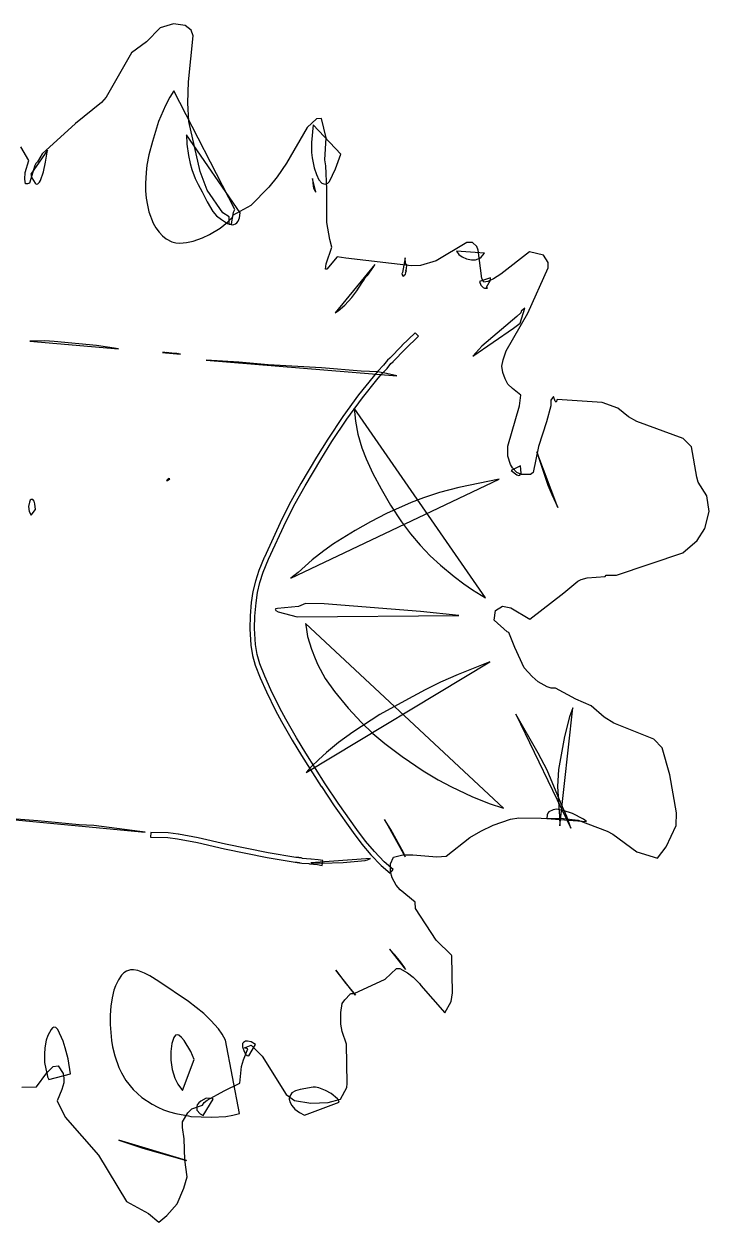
# Model space of a CAD drawing. Header units: metres. Extents: x -3516 to -655, y 194 to 2990.
# Drawn here: x -2102 to -655, y 338 to 2866 of the extents above; entities that cross this region are included whole.
import ezdxf

# ---------------------------------------------------------------- set-up
doc = ezdxf.new("R2010")
doc.units = ezdxf.units.M

msp = doc.modelspace()

# ---------------------------------------------------------------- linework, layer by layer
at = {"layer": '1'}
msp.add_lwpolyline([(-2106.1, 622.3), (-2075.2, 623.2), (-2053.6, 652.8), (-2040.3, 666.1), (-2029.9, 667.2), (-2019.2, 651.2), (-2017.6, 641.6), (-2017.6, 631.6), (-2021.6, 617.6), (-2032, 593.6), (-2015.2, 559.2), (-1944.8, 478.7), (-1885.1, 381.3), (-1839.1, 355.8), (-1816.8, 337.6), (-1800.1, 351.2), (-1778.4, 376), (-1764, 408.8), (-1757.6, 432.8), (-1762.4, 468.8), (-1763.8, 513.2), (-1767.2, 536.8), (-1767.2, 549.1), (-1755.6, 568.4), (-1747.2, 576.8), (-1724.9, 584.2), (-1721.3, 589.7), (-1714.7, 594.9), (-1679.2, 614.4), (-1645.9, 631), (-1642.7, 665.9), (-1638.4, 680), (-1629.1, 703.3), (-1636.1, 705.6), (-1622.4, 711.2), (-1598.7, 687.5), (-1548.3, 607.1), (-1530.4, 594.4), (-1496, 588.8), (-1459.2, 589.6), (-1433.6, 596.8), (-1420, 621.6), (-1419.3, 629.9), (-1420.8, 712.8), (-1429.6, 740), (-1432.8, 755.2), (-1432.8, 780), (-1429.7, 798.9), (-1424, 806.4), (-1412.8, 818.4), (-1412, 820), (-1404.7, 820), (-1339.2, 850.4), (-1315, 872.8), (-1308.4, 872.8), (-1292.2, 863.5), (-1280, 854.4), (-1266.4, 840.8), (-1264, 836.8), (-1213.3, 778.9), (-1200, 803.2), (-1196.8, 821.6), (-1198.4, 899.2), (-1199.2, 900.8), (-1231.3, 932.9), (-1275.1, 999.1), (-1275.8, 1013), (-1307.8, 1038.5), (-1316.2, 1048.3), (-1324.2, 1064.3), (-1328, 1076.8), (-1328, 1093.9), (-1321.6, 1108), (-1301.6, 1112.8), (-1280.8, 1112.8), (-1229.9, 1108.6), (-1210.3, 1109.5), (-1160.5, 1149.4), (-1136.8, 1162.4), (-1111.3, 1175.1), (-1074.6, 1187.7), (-1056.7, 1190.7), (-962.8, 1189.4), (-931.5, 1185.8), (-870.4, 1162.4), (-858.6, 1156.5), (-807.5, 1119.3), (-764, 1105.6), (-745.6, 1129.6), (-724.8, 1174.4), (-724, 1201.6), (-738.2, 1281.3), (-754.4, 1338.4), (-771.9, 1356.6), (-856.2, 1390.3), (-876.4, 1402.9), (-904, 1427.1), (-936.7, 1441.1), (-979.4, 1464.8), (-988.8, 1464.8), (-997.3, 1467.6), (-1016, 1477.6), (-1028.4, 1489.2), (-1045.7, 1507.6), (-1065.6, 1550.4), (-1078.3, 1582.2), (-1081.8, 1583.6), (-1108.8, 1608.1), (-1106.2, 1628.1), (-1091.3, 1637.5), (-1074.1, 1634), (-1033.6, 1610.4), (-961.6, 1665.6), (-932, 1690.4), (-925.1, 1693.9), (-912.5, 1697.5), (-874.4, 1700), (-872.8, 1703.2), (-850.4, 1703.2), (-710.4, 1750.4), (-680, 1776), (-664, 1801.6), (-655.2, 1837.6), (-660, 1870.4), (-678, 1899.5), (-681.3, 1909.6), (-692, 1973.6), (-709.9, 1991.5), (-808, 2027.2), (-825.4, 2037.4), (-848, 2055.2), (-880.8, 2067.2), (-975.9, 2073.8), (-977.8, 2068.2), (-980, 2070.4), (-984, 2080), (-989.6, 2072.5), (-989.6, 2060.6), (-998.4, 2026.4), (-1015.6, 1974.8), (-1026.7, 1919.4), (-1032.3, 1915.2), (-1051.2, 1915.2), (-1060.8, 1920), (-1070.4, 1929.6), (-1074.8, 1936.2), (-1080, 1954.4), (-1080, 1975.2), (-1055.8, 2060.1), (-1052.9, 2082.8), (-1070.4, 2096.8), (-1080, 2106.4), (-1085.6, 2117.6), (-1090.8, 2130.7), (-1092.6, 2144.4), (-1090, 2157.2), (-1083.7, 2176.2), (-1038.2, 2255.7), (-995.2, 2352), (-995.2, 2363.2), (-1004.8, 2378.4), (-1034.2, 2385.4), (-1095.2, 2338.4), (-1110.4, 2328.3), (-1122.6, 2322.8), (-1131, 2321.2), (-1135.1, 2329.3), (-1142.5, 2388.6), (-1145.6, 2396.8), (-1154.4, 2404.8), (-1166.4, 2404.8), (-1231.8, 2366.1), (-1264.8, 2356.8), (-1283.8, 2355.7), (-1422.4, 2372), (-1440.5, 2375), (-1462.1, 2348.8), (-1465.1, 2348.8), (-1463.7, 2360.2), (-1452, 2395.2), (-1456, 2411.2), (-1462.4, 2447), (-1462.4, 2517.6), (-1464.7, 2566.8), (-1466.6, 2579.7), (-1464, 2626.4), (-1473.6, 2667.2), (-1484, 2666.4), (-1504, 2648), (-1547.6, 2572.9), (-1567.2, 2543.6), (-1584.8, 2521.6), (-1623, 2483.4), (-1661.7, 2461.9), (-1664.3, 2443.2), (-1668.8, 2443.2), (-1668.8, 2459.5), (-1681.6, 2468), (-1715.1, 2515.7), (-1729.8, 2555.1), (-1753.8, 2660.8), (-1755.6, 2699.7), (-1754.2, 2744.6), (-1744.5, 2841.4), (-1748.8, 2853.6), (-1761.6, 2863.2), (-1786.4, 2866.4), (-1814, 2858), (-1843.2, 2828.8), (-1874.6, 2805.2), (-1928.4, 2711.9), (-1938.3, 2700.4), (-1993.3, 2656.4), (-2063.5, 2592.2), (-2073.6, 2575.2), (-2076.8, 2572), (-2078.9, 2567.8), (-2090.4, 2530.4), (-2094.4, 2528.8), (-2098.4, 2528.8), (-2100, 2538.6), (-2099.2, 2552.8), (-2091.6, 2578.2), (-2108.8, 2607.2)], dxfattribs=at)
at = {"layer": '51'}
for points in [[(-1845.5, 2529.8), (-1845, 2513.9), (-1843.6, 2498.4), (-1841.2, 2483.6), (-1837.9, 2469.8), (-1829.2, 2446.1), (-1823.4, 2435.8), (-1816.7, 2426.8), (-1809.5, 2419.1), (-1801.8, 2412.9), (-1789.7, 2406.7), (-1781.3, 2404.5), (-1772.6, 2403.7), (-1759, 2404.8), (-1744.8, 2408), (-1724.9, 2414.9), (-1710.1, 2422.1), (-1687.7, 2435.6), (-1671.8, 2447.8), (-1661, 2459.3), (-1659.3, 2469), (-1656.5, 2474.9), (-1785.5, 2725.4), (-1794, 2711.9), (-1803.3, 2694.3), (-1817.8, 2660.6), (-1830.8, 2618.6), (-1838, 2589.9), (-1842.1, 2568.1), (-1844.1, 2553.1)], [(-1625.2, 1590.1), (-1625.2, 1589.9), (-1622.8, 1555.2), (-1619, 1533.5), (-1613.4, 1513), (-1602.9, 1486), (-1589.6, 1456.4), (-1570.4, 1417.6), (-1557.9, 1394.3), (-1535.3, 1354.6), (-1515.6, 1322.1), (-1515.5, 1322.1), (-1515.5, 1322), (-1474, 1256.9), (-1473.9, 1256.8), (-1446.9, 1216.4), (-1446.9, 1216.4), (-1446.8, 1216.3), (-1406.9, 1159.9), (-1388.5, 1135.3), (-1369.4, 1112.8), (-1347.8, 1090.3), (-1328.9, 1074.2), (-1322.4, 1081.8), (-1341, 1097.6), (-1362, 1119.5), (-1380.6, 1141.5), (-1398.9, 1165.8), (-1438.6, 1222), (-1465.6, 1262.3), (-1507, 1327.4), (-1526.7, 1359.7), (-1549.2, 1399.1), (-1561.5, 1422.2), (-1580.6, 1460.7), (-1593.6, 1489.8), (-1603.9, 1516.1), (-1609.2, 1535.6), (-1612.9, 1556.4), (-1615.2, 1590.3), (-1614.4, 1616.6), (-1611.9, 1644.4), (-1608.5, 1666.3), (-1603.5, 1687.8), (-1596.7, 1709.1), (-1585.2, 1736.6), (-1548.1, 1816.7), (-1529.3, 1854), (-1508.4, 1891.7), (-1475.3, 1947.1), (-1451.6, 1984.8), (-1420.1, 2031.9), (-1387.2, 2077.3), (-1356.9, 2115.3), (-1346.9, 2127.1), (-1335, 2139.4), (-1327.2, 2149.5), (-1322.4, 2153.5), (-1322.2, 2153.7), (-1296.9, 2180.3), (-1268.9, 2207.5), (-1275.9, 2214.7), (-1303.9, 2187.4), (-1304, 2187.3), (-1304.1, 2187.2), (-1329.2, 2160.8), (-1334.4, 2156.5), (-1342.6, 2145.9), (-1354.3, 2133.8), (-1364.6, 2121.7), (-1364.7, 2121.6), (-1395.2, 2083.4), (-1428.3, 2037.6), (-1460, 1990.2), (-1483.8, 1952.3), (-1483.8, 1952.3), (-1483.8, 1952.2), (-1517, 1896.7), (-1538.1, 1858.7), (-1557.1, 1821.1), (-1557.2, 1821), (-1594.3, 1740.7), (-1594.4, 1740.6), (-1606, 1712.7), (-1606.1, 1712.5), (-1613.1, 1690.4), (-1618.3, 1668.2), (-1621.9, 1645.6), (-1621.9, 1645.5), (-1624.4, 1617.2)], [(-1404.7, 2055.7), (-1401.7, 2027.7), (-1396.6, 2000.9), (-1388.1, 1971.5), (-1379.5, 1948.4), (-1365.2, 1917.3), (-1347.8, 1885), (-1327.9, 1850.7), (-1305, 1815.6), (-1285.7, 1790.1), (-1265, 1766.2), (-1243.8, 1744), (-1222.3, 1724), (-1193.6, 1700.2), (-1173.3, 1685), (-1154.6, 1672.2), (-1127.3, 1655.4)], [(-1538.2, 1696.5), (-1098.2, 1905.5), (-1183.8, 1888), (-1224.4, 1877.1), (-1258.5, 1866), (-1284.3, 1856.2), (-1336, 1833.4), (-1370, 1815.8), (-1402.8, 1797.5), (-1448.2, 1769), (-1468.6, 1754.5), (-1493.1, 1735.3), (-1523.1, 1708.3)], [(-1507.6, 1600.6), (-1506, 1593.5), (-1503.3, 1573.3), (-1494.5, 1547), (-1487.1, 1527.3), (-1481, 1513.4), (-1465.5, 1485.2), (-1446.2, 1457.7), (-1417.2, 1422.3), (-1388.9, 1391.9), (-1365.5, 1369.1), (-1339.8, 1347.5), (-1303.1, 1319.9), (-1258.9, 1290.2), (-1227.1, 1271.1), (-1199.1, 1256.1), (-1156.2, 1235.7), (-1119.4, 1221), (-1089.3, 1211.4)], [(-1506.2, 1286.2), (-1118.3, 1519.9), (-1184.8, 1493.4), (-1222.5, 1476.9), (-1254.9, 1460.7), (-1297.5, 1438), (-1350.1, 1408.6), (-1407.7, 1371.5), (-1437.4, 1350), (-1463.3, 1328.5), (-1480.1, 1313.4), (-1494.4, 1299.4)], [(-1919.9, 754.6), (-1917.1, 721.1), (-1914.9, 707.7), (-1910.2, 688.2), (-1901.6, 663.9), (-1895.9, 652.3), (-1886.5, 636.5), (-1871.2, 617.6), (-1852.8, 600.8), (-1831.2, 586.2), (-1819.4, 579.9), (-1806.9, 574.5), (-1794.3, 570.1), (-1781.2, 566.6), (-1754.3, 561.9), (-1749.4, 560.3), (-1706.1, 559), (-1675.5, 560.5), (-1660.5, 562.9), (-1646.4, 566.5), (-1676.6, 721.6), (-1683.2, 734.2), (-1690.8, 745.1), (-1707, 763.1), (-1721.9, 777.5), (-1754.2, 802.8), (-1816.8, 845.3), (-1836.1, 857.4), (-1847.3, 863.1), (-1861.2, 868.3), (-1870.9, 870.2), (-1876.9, 870.1), (-1885.4, 867.4), (-1890.7, 863.7), (-1895.7, 858.6), (-1902.6, 848.7), (-1908.5, 836.3), (-1911.8, 826.7), (-1915.9, 810.5), (-1918.5, 792.9), (-1919.8, 774.1)]]:
    msp.add_lwpolyline(points, close=True, dxfattribs=at)
at = {"layer": '52'}
for points in [[(-1758.8, 2632.7), (-1757.8, 2612.5), (-1754.6, 2588.5), (-1750.9, 2571.6), (-1747.3, 2559.2), (-1740.1, 2540.5), (-1734.1, 2527.6), (-1725.3, 2512), (-1715.2, 2491.2), (-1703.1, 2470.6), (-1695, 2461.7), (-1685.1, 2453.4), (-1672.1, 2445.4), (-1662.5, 2442.6), (-1658.6, 2442.9), (-1655.3, 2444.3), (-1652.2, 2446.6), (-1649.4, 2450), (-1646.4, 2457.2), (-1645.4, 2467.8)], [(-1494.6, 2616.5), (-1494.5, 2594.8), (-1493.3, 2583.7), (-1489.1, 2562.6), (-1484.4, 2548.5), (-1478.9, 2537.6), (-1472.9, 2530.6), (-1468.7, 2528.7), (-1464.4, 2528.6), (-1460.2, 2530.3), (-1456.6, 2534.2), (-1444.3, 2560.9), (-1433.1, 2591.9), (-1491.5, 2653.7)], [(-1492.5, 2540.4), (-1492, 2530.5), (-1490.2, 2520.1), (-1487.7, 2514.3), (-1485.7, 2511.7)], [(-1444.5, 2256.7), (-1438.6, 2260.7), (-1424.1, 2273.1), (-1409.4, 2289), (-1399.2, 2303), (-1387.8, 2320.7), (-1383.2, 2326.3), (-1381.2, 2330.2), (-1377.8, 2334.9), (-1376.6, 2335.6), (-1363.3, 2354.4), (-1361, 2358.8)], [(-2089.8, 2197.2), (-1902.6, 2180.8), (-1948.4, 2187.7), (-2038, 2196.3), (-2058, 2197.5)], [(-1809.7, 2172.7), (-1803.1, 2172.1), (-1804.5, 2172.7)], [(-1802.6, 2172), (-1771.1, 2169.3), (-1775.1, 2169.7), (-1776.4, 2170.7), (-1779.5, 2170.2), (-1780.7, 2171.2), (-1784.1, 2170.6), (-1801.6, 2172.6)], [(-1717.1, 2156.6), (-1314.4, 2123.4), (-1336.4, 2128.8), (-1354.5, 2131.8), (-1389.5, 2133.6), (-1473.7, 2140.7), (-1586.3, 2146.8), (-1648.3, 2152.7)], [(-1018.6, 1963.2), (-1014.2, 1947.9), (-995.4, 1892.6), (-987.4, 1873.1), (-974.2, 1846)], [(-1800.8, 1902.6), (-1798.7, 1903), (-1794.1, 1906.6), (-1796.4, 1906.7), (-1798.4, 1905.9)], [(-2092.3, 1848), (-2091.1, 1837.5), (-2086.6, 1829.3), (-2077.8, 1841.5), (-2079, 1853.4), (-2080.5, 1859.3), (-2083.5, 1862.8), (-2086.9, 1862.8), (-2088.6, 1861), (-2090.5, 1856.8)], [(-975.3, 1256.7), (-970.9, 1193.4), (-970.6, 1174.1), (-943.2, 1423), (-949.7, 1404.2), (-960.3, 1362.4), (-973.1, 1292.7)], [(-1063.2, 1409.9), (-947.2, 1169.3), (-955.4, 1193.5), (-967.5, 1220.6), (-997, 1291.2), (-1015.9, 1327.5)], [(-2157.5, 1190.1), (-1845.7, 1160.6), (-1857.1, 1161.8), (-1954.5, 1174.3), (-1985.4, 1176.3), (-2072.5, 1184.5), (-2146, 1190)], [(-1340.8, 1187.3), (-1297, 1108.2), (-1300.3, 1117.6), (-1327.4, 1165.8)], [(-1834.5, 1149.8), (-1798.3, 1148.9), (-1777.6, 1146.5), (-1735.7, 1138.6), (-1678.6, 1125.6), (-1588.1, 1107.2), (-1529.3, 1097.3), (-1528.9, 1097.3), (-1525.7, 1097.2), (-1524.8, 1096.4), (-1520.3, 1096.4), (-1519.9, 1095.9), (-1515.2, 1095.3), (-1500, 1094.1), (-1499.2, 1093.5), (-1482, 1092.1), (-1472.3, 1090.5), (-1470.7, 1100.4), (-1480.8, 1102.1), (-1495.1, 1103.2), (-1495.9, 1103.8), (-1514.2, 1105.2), (-1514.7, 1105.3), (-1514.8, 1105.4), (-1516.8, 1106.4), (-1520.6, 1106.4), (-1521.4, 1107.2), (-1528, 1107.3), (-1586.3, 1117.1), (-1676.5, 1135.4), (-1733.7, 1148.4), (-1775.9, 1156.4), (-1776.1, 1156.4), (-1797.6, 1158.9), (-1834.3, 1159.8)], [(-1496.1, 1095.9), (-1473.9, 1095.4), (-1427.5, 1096.6), (-1381.7, 1101), (-1376.3, 1102.3), (-1370.2, 1105.1)], [(-1330.3, 913.4), (-1296.5, 870.4), (-1297.5, 874.5), (-1306.9, 886.7), (-1318.9, 901.6)], [(-1443.6, 869.3), (-1425.3, 844.5), (-1401.5, 816.3)], [(-1791.6, 697.9), (-1791.5, 679.4), (-1788.7, 659.9), (-1783.1, 641.2), (-1777.1, 628.8), (-1767.4, 615.3), (-1742.4, 680.8), (-1749.8, 697.9), (-1763.9, 720.9), (-1769.3, 727.3), (-1774.6, 731.8), (-1777.6, 733), (-1781.6, 732), (-1785.4, 727.2), (-1789.3, 714.4)], [(-1901.9, 510.4), (-1850.6, 493.4), (-1758.4, 467.7)]]:
    msp.add_lwpolyline(points, close=True, dxfattribs=at)
at = {"layer": '53'}
for points in [[(-2087.3, 2549.4), (-2085.3, 2541.7), (-2078.1, 2530.2), (-2076.1, 2528.1), (-2072.9, 2529), (-2069.2, 2532.5), (-2067, 2536.3), (-2060.7, 2554.3), (-2056.2, 2575), (-2052.2, 2599.7)], [(-1188.5, 2387.1), (-1183.5, 2379.6), (-1176.6, 2374.6), (-1167.4, 2370.8), (-1156.8, 2368.6), (-1148.1, 2368.8), (-1139.4, 2372), (-1136.4, 2374), (-1129.4, 2382.9)], [(-1140, 2322.7), (-1136.9, 2315.3), (-1132.4, 2309.8), (-1129.6, 2308.6), (-1122.7, 2309), (-1125.1, 2310.6), (-1116.7, 2325.4), (-1116.5, 2330.8)], [(-1154.3, 2164.9), (-1067.9, 2224.4), (-1053.8, 2235.2), (-1044.4, 2266.4), (-1052.2, 2259.9), (-1052.6, 2256.7), (-1060.9, 2248.8), (-1134.8, 2186.2)], [(-1571.2, 1630.9), (-1570.2, 1628.1), (-1565, 1625.5), (-1525, 1615), (-1183.8, 1618.1), (-1264.7, 1626.1), (-1468.2, 1642.2), (-1507.6, 1643), (-1522.1, 1636.8), (-1566.2, 1632.8), (-1569.7, 1632.1)], [(-997.5, 1189.2), (-914.1, 1182.7), (-920.4, 1188.1), (-943.6, 1200), (-963, 1206.4), (-977.2, 1208.8), (-984.6, 1207.9), (-993.4, 1203.2), (-995.8, 1200.4), (-997.4, 1196.9)], [(-2058.7, 692.2), (-2058.2, 674.1), (-2056, 660.9), (-2052.6, 649.1), (-2052.2, 644.2), (-2049.4, 638.6), (-2003.8, 650.5), (-2008.7, 682.3), (-2014.7, 705.4), (-2019.2, 719.3), (-2030.2, 743.7), (-2034.3, 748), (-2038.7, 748.7), (-2041.5, 747.2), (-2044.3, 744), (-2051.5, 731.4), (-2055, 721.5), (-2057.8, 705.6)], [(-1640.7, 707.1), (-1636.9, 697.3), (-1633.1, 691.4), (-1630.7, 689.3), (-1626.9, 688.2), (-1613.2, 712.3), (-1622.1, 717.9), (-1630.2, 719.6), (-1634.1, 719.1), (-1638.4, 716.4), (-1640.1, 714.2)], [(-1541.8, 596.9), (-1540.1, 590.2), (-1536.2, 583.4), (-1529.7, 576.1), (-1520.2, 568.9), (-1509.7, 563), (-1436.4, 590.5), (-1438.4, 596.2), (-1439.9, 597.9), (-1453.5, 608.6), (-1465.1, 615.2), (-1479.5, 621), (-1486.6, 622.3), (-1490.9, 622.2), (-1518.9, 617.5), (-1528.3, 614.5), (-1535.9, 610.2), (-1541.4, 602.1)], [(-1737.2, 573.4), (-1730, 566.1), (-1723.6, 562.4), (-1702.2, 596.9), (-1704.4, 598.3), (-1717.1, 599), (-1728.1, 593), (-1732.7, 589.3), (-1736.3, 584.9), (-1737.2, 581.8)]]:
    msp.add_lwpolyline(points, close=True, dxfattribs=at)
at = {"layer": '54'}
for points in [[(-1304.1, 2339.6), (-1302.4, 2336.3), (-1303.3, 2335.8), (-1300.3, 2333.8), (-1298.9, 2334.7), (-1299.8, 2335.2), (-1298.9, 2336.3), (-1296.4, 2338.3), (-1295.3, 2341.4), (-1296.2, 2342.4), (-1294.2, 2344.8), (-1295.4, 2346.5), (-1293.9, 2349.5), (-1293.5, 2357.9), (-1295.9, 2360.6), (-1296.8, 2372.7), (-1302.6, 2341.8), (-1302.9, 2340.3)], [(-1073.3, 1923.8), (-1061, 1914.4), (-1057.6, 1913.5), (-1054.8, 1914), (-1051.9, 1918.1), (-1053.4, 1933.7)]]:
    msp.add_lwpolyline(points, close=True, dxfattribs=at)

doc.saveas('drawing.dxf')
